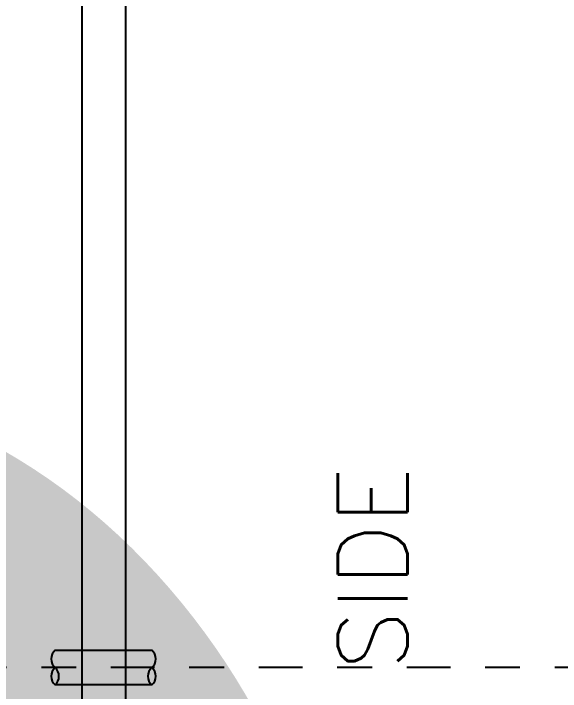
# Model space of a CAD drawing. Header units: metres. Extents: x 529524 to 529977, y 2674144 to 2674419.
# Drawn here: x 529753.742 to 529755.313, y 2674300.705 to 2674302.654 of the extents above; entities that cross this region are included whole.
import ezdxf

# ---------------------------------------------------------------- set-up
doc = ezdxf.new("R2010")
doc.units = ezdxf.units.M
doc.linetypes.add('CENTER', pattern=[2, 1.25, -0.25, 0.25, -0.25])
doc.layers.add('IDT', color=7, linetype='Continuous')
doc.layers.add('MMS Block Numbering', color=7, linetype='Continuous')
doc.styles.add('Adani Regular', font='Adani Regular.ttf')
doc.styles.add('RomanS', font='romans.shx')

# ---------------------------------------------------------------- blocks, each defined once
blk = doc.blocks.new('IDT')
at = {"layer": 'IDT', "color": 0}
for p, q in [((19.5525, 16.8104), (19.5525, 7.0104)), ((19.4275, 16.6854), (19.4275, 7.1354)), ((19.3525, 12.0354), (19.6304, 12.0354)), ((19.6304, 11.9354), (19.3525, 11.9354))]:
    blk.add_line(p, q, dxfattribs=at)
at = {"layer": 'IDT', "color": 8, "linetype": 'CENTER', "ltscale": 0.1}
blk.add_line((12.5447, 11.9854), (27.1642, 11.9854), dxfattribs=at)
at = {"layer": 'IDT', "color": 0}
for centre, start, end in [((19.3746, 12.0104), 131.4628, 228.5372), ((19.3304, 12.0104), 311.4628, 48.5372), ((19.6525, 12.0104), 131.4628, 228.5372), ((19.6083, 12.0104), 311.4628, 48.5372), ((19.3746, 11.9604), 131.4628, 228.5372), ((19.6083, 11.9604), 311.4628, 48.5372)]:
    blk.add_arc(centre, 0.0334, start, end, dxfattribs=at)
at = {"layer": 'IDT', "color": 7, "ltscale": 0.1, "style": 'RomanS'}
blk.add_text('LV SIDE', height=0.2, rotation=270, dxfattribs=at).set_placement((18.6178, 12.4296))

msp = doc.modelspace()

# ---------------------------------------------------------------- block references
at = {"layer": 'IDT', "color": 8, "rotation": 180}
msp.add_blockref('IDT', (529773.4913, 2674312.7589), dxfattribs=at)

# ---------------------------------------------------------------- texts
at = {"layer": 'MMS Block Numbering', "insert": (529750.7273, 2674294.3004), "char_height": 7.5, "attachment_point": 5, "style": 'Adani Regular'}
msp.add_mtext_dynamic_manual_height_columns('A16d-\\PBL-14', width=41.53538, gutter_width=1, heights=[0], dxfattribs=at)

doc.saveas('drawing.dxf')
